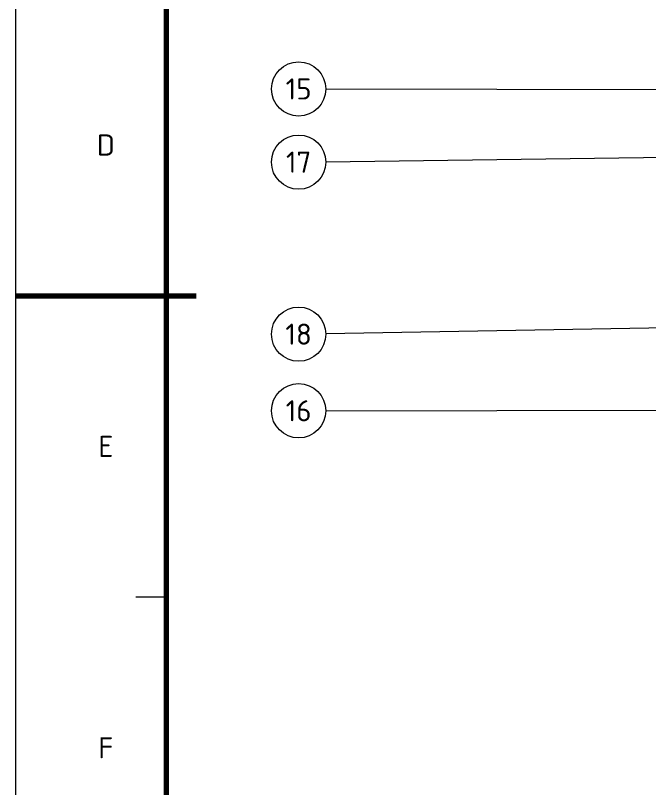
# Model space of a CAD drawing. Header units: millimetres. Extents: x 0 to 594, y 0 to 420.
# Drawn here: x 0 to 105.3, y 128.2 to 256.5 of the extents above; entities that cross this region are included whole.
import ezdxf
from ezdxf.enums import TextEntityAlignment as Align

# ---------------------------------------------------------------- set-up
doc = ezdxf.new("R2010")
doc.units = ezdxf.units.MM
for name, color, linetype, lineweight in [('06-TEXTO', 7, 'CONTINUOUS', 25), ('07-RECUADRO', 7, 'CONTINUOUS', 70), ('08-FINA', 5, 'CONTINUOUS', 18)]:
    doc.layers.add(name, color=color, linetype=linetype, lineweight=lineweight)
doc.styles.add('ISO3098', font='isocpeur.ttf')

msp = doc.modelspace()

# ---------------------------------------------------------------- linework, layer by layer
at = {"layer": '07-RECUADRO'}
msp.add_line((0, 210), (30, 210), dxfattribs=at)
msp.add_lwpolyline([(25, 10), (584, 10), (584, 410), (25, 410)], close=True, dxfattribs=at)
at = {"layer": '08-FINA'}
for p, q in [((51.5, 244.3), (178.75, 244.14)), ((51.5, 232.23), (178.05, 233.92)), ((51.5, 203.71), (184.09, 206.09)), ((51.5, 190.91), (173.75, 191.11)), ((25, 160), (20, 160))]:
    msp.add_line(p, q, dxfattribs=at)
msp.add_lwpolyline([(0, 0), (594, 0), (594, 420), (0, 420)], close=True, dxfattribs=at)
for centre in [(47, 244.3), (47, 232.16), (47, 203.62), (47, 190.91)]:
    msp.add_circle(centre, 4.5, dxfattribs=at)

# ---------------------------------------------------------------- texts
at = {"layer": '06-TEXTO', "style": 'ISO3098'}
for s, p in [('15', (47, 244.3)), ('D', (15, 235)), ('17', (47, 232.16)), ('18', (47, 203.62)), ('16', (47, 190.91)), ('E', (15, 185)), ('F', (15, 135))]:
    msp.add_text(s, height=3.5, dxfattribs=at).set_placement(p, align=Align.MIDDLE_CENTER)

doc.saveas('drawing.dxf')
